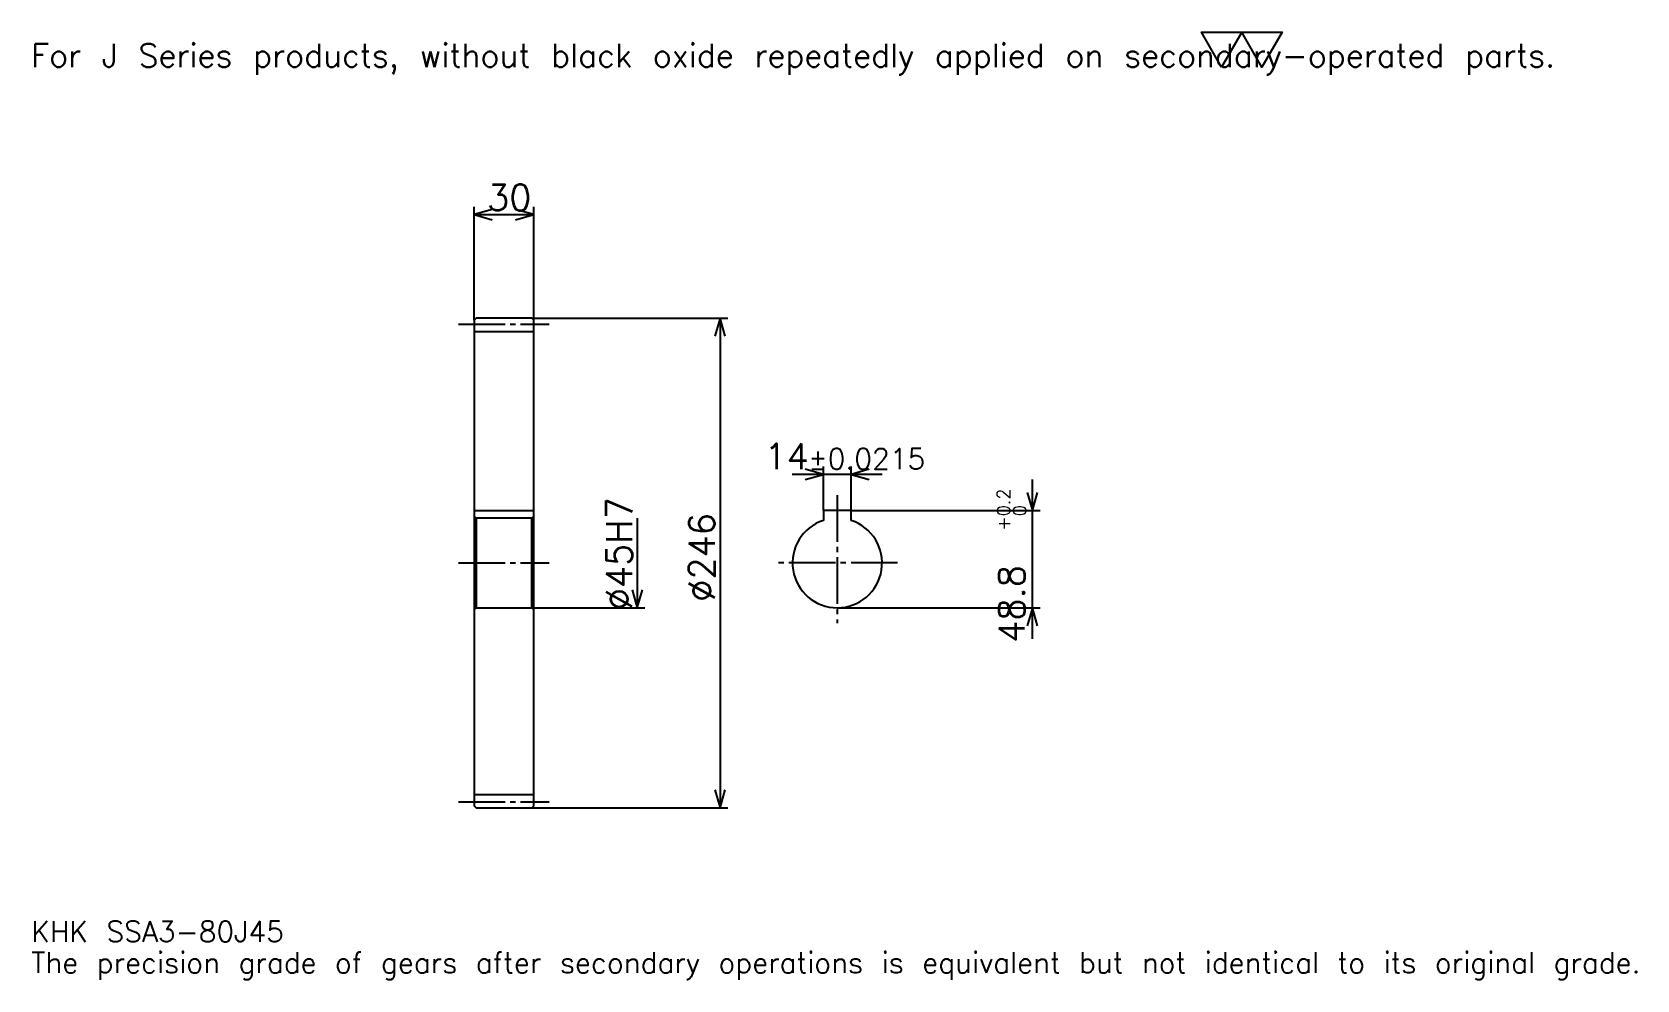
# Model space of a CAD drawing. Extents: x 26 to 833, y 10 to 486.
import ezdxf

# ---------------------------------------------------------------- set-up
doc = ezdxf.new("R2010")
doc.units = 0
doc.linetypes.add('DASHDOT', pattern=[31.20652, 23.404891, -2.600543, 2.600543, -2.600543])
doc.layers.get('0').update_dxf_attribs({"linetype": 'CONTINUOUS'})
doc.layers.add('DASHDOT', color=6, linetype='DASHDOT')
doc.styles.add('KANJI', font='TXT', dxfattribs={"bigfont": 'BIGFONT'})

msp = doc.modelspace()

# ---------------------------------------------------------------- linework, layer by layer
at = {"color": 5}
for p, q in [((248.508148, 341.971466), (248.508148, 397.883148)), ((278.508148, 341.971466), (278.508148, 397.883148)), ((248.508148, 393.98233), (278.508148, 393.98233)), ((248.508148, 340.971466), (248.508148, 341.971466)), ((277.508148, 341.971466), (278.508148, 341.971466)), ((278.508148, 341.971466), (376.028534, 341.971466)), ((278.508148, 340.971466), (278.508148, 341.971466)), ((372.127716, 341.971466), (372.127716, 95.971466)), ((424.035339, 245.271469), (424.035339, 267.376099)), ((438.035339, 245.271469), (438.035339, 267.376099)), ((453.63858, 263.475281), (408.432068, 263.475281)), ((529.054321, 180.86821), (529.054321, 260.874725)), ((438.035339, 245.271469), (532.9552, 245.271469)), ((330.519012, 241.471466), (330.519012, 196.471466)), ((278.508148, 196.471466), (334.41983, 196.471466)), ((431.035339, 196.471466), (532.9552, 196.471466)), ((277.508148, 95.971466), (278.508148, 95.971466)), ((278.508148, 95.971466), (376.028534, 95.971466))]:
    msp.add_line(p, q, dxfattribs=at)
at = {"color": 4}
for p, q in [((248.508148, 335.221466), (278.508148, 335.221466)), ((248.508148, 245.271469), (278.508148, 245.271469)), ((278.508148, 242.471466), (277.508148, 241.471466)), ((248.508148, 195.471466), (249.508148, 196.471466)), ((278.508148, 195.471466), (277.508148, 196.471466)), ((248.508148, 102.721466), (278.508148, 102.721466))]:
    msp.add_line(p, q, dxfattribs=at)
at = {"color": 7}
msp.add_lwpolyline([(624.130432, 468.097839), (613.988342, 485.677521), (654.556763, 485.677521), (644.414673, 468.097839), (634.272522, 485.677521), (624.130432, 468.097839)], dxfattribs=at)
at = {"color": 5}
for points in [[(257.610046, 396.582886), (248.508148, 393.98233), (257.610046, 391.381775)], [(269.40625, 391.381775), (278.508148, 393.98233), (269.40625, 396.582886)], [(374.728271, 332.869568), (372.127716, 341.971466), (369.527161, 332.869568)], [(414.933411, 260.874725), (424.035339, 263.475281), (414.933411, 266.075806)], [(447.137207, 266.075806), (438.035339, 263.475281), (447.137207, 260.874725)], [(526.453796, 254.373367), (529.054321, 245.271469), (531.654907, 254.373367)], [(327.918457, 205.573364), (330.519012, 196.471466), (333.119568, 205.573364)], [(531.654907, 187.369568), (529.054321, 196.471466), (526.453796, 187.369568)], [(369.527161, 105.073364), (372.127716, 95.971466), (374.728271, 105.073364)]]:
    msp.add_lwpolyline(points, dxfattribs=at)
at = {"color": 4}
for points in [[(248.508148, 195.471466), (248.508148, 96.971466), (249.508148, 95.971466), (277.508148, 95.971466), (278.508148, 96.971466), (278.508148, 340.971466), (277.508148, 341.971466), (249.508148, 341.971466), (248.508148, 340.971466), (248.508148, 195.471466)], [(248.508148, 242.471466), (249.508148, 241.471466), (249.508148, 196.471466), (277.508148, 196.471466), (277.508148, 241.471466), (249.508148, 241.471466)], [(438.035339, 240.354874), (438.035339, 245.271469), (424.035339, 245.271469), (424.035339, 240.354874)]]:
    msp.add_lwpolyline(points, dxfattribs=at)
msp.add_arc((431.035339, 218.971466), 22.5, 108.12620381, 71.87379619, dxfattribs=at)
at = {"layer": 'DASHDOT', "color": 7}
for p, q in [((240.706512, 338.971466), (286.309784, 338.971466)), ((431.035339, 253.07309), (431.035339, 188.66983)), ((240.706512, 218.971466), (286.309784, 218.971466)), ((461.336975, 218.971466), (400.733704, 218.971466)), ((240.706512, 98.971466), (286.309784, 98.971466))]:
    msp.add_line(p, q, dxfattribs=at)

# ---------------------------------------------------------------- texts
at = {"color": 7, "style": 'KANJI'}
for s, height, p in [('For J Series products, without black oxide repeatedly applied on secondary-operated parts.', 11.702446, (26.005434, 468.097839)), ('30', 13.002717, (255.056381, 396.062744)), ('14', 13.002717, (394.443115, 266.075806)), ('%%p0.0215', 10.402174, (416.416077, 266.075806)), ('KHK SSA3-80J45', 10.402174, (26.005434, 28.605978)), ('The precision grade of gears after secondary operations is equivalent but not identical to its original grade.', 10.402174, (26.005434, 13.002717))]:
    msp.add_text(s, height=height, dxfattribs=at).set_placement(p)
for s, height, p in [('%%c45H7', 13.002717, (327.918457, 195.241516)), ('0.2', 6.501359, (517.872009, 242.478485)), ('%%c246', 13.002717, (369.527161, 199.467392)), ('0', 6.501359, (525.933716, 242.478485)), ('+', 6.501359, (517.872009, 235.19696)), ('48.8', 13.002717, (525.153564, 178.916061))]:
    msp.add_text(s, height=height, rotation=90, dxfattribs=at).set_placement(p)

doc.saveas('drawing.dxf')
